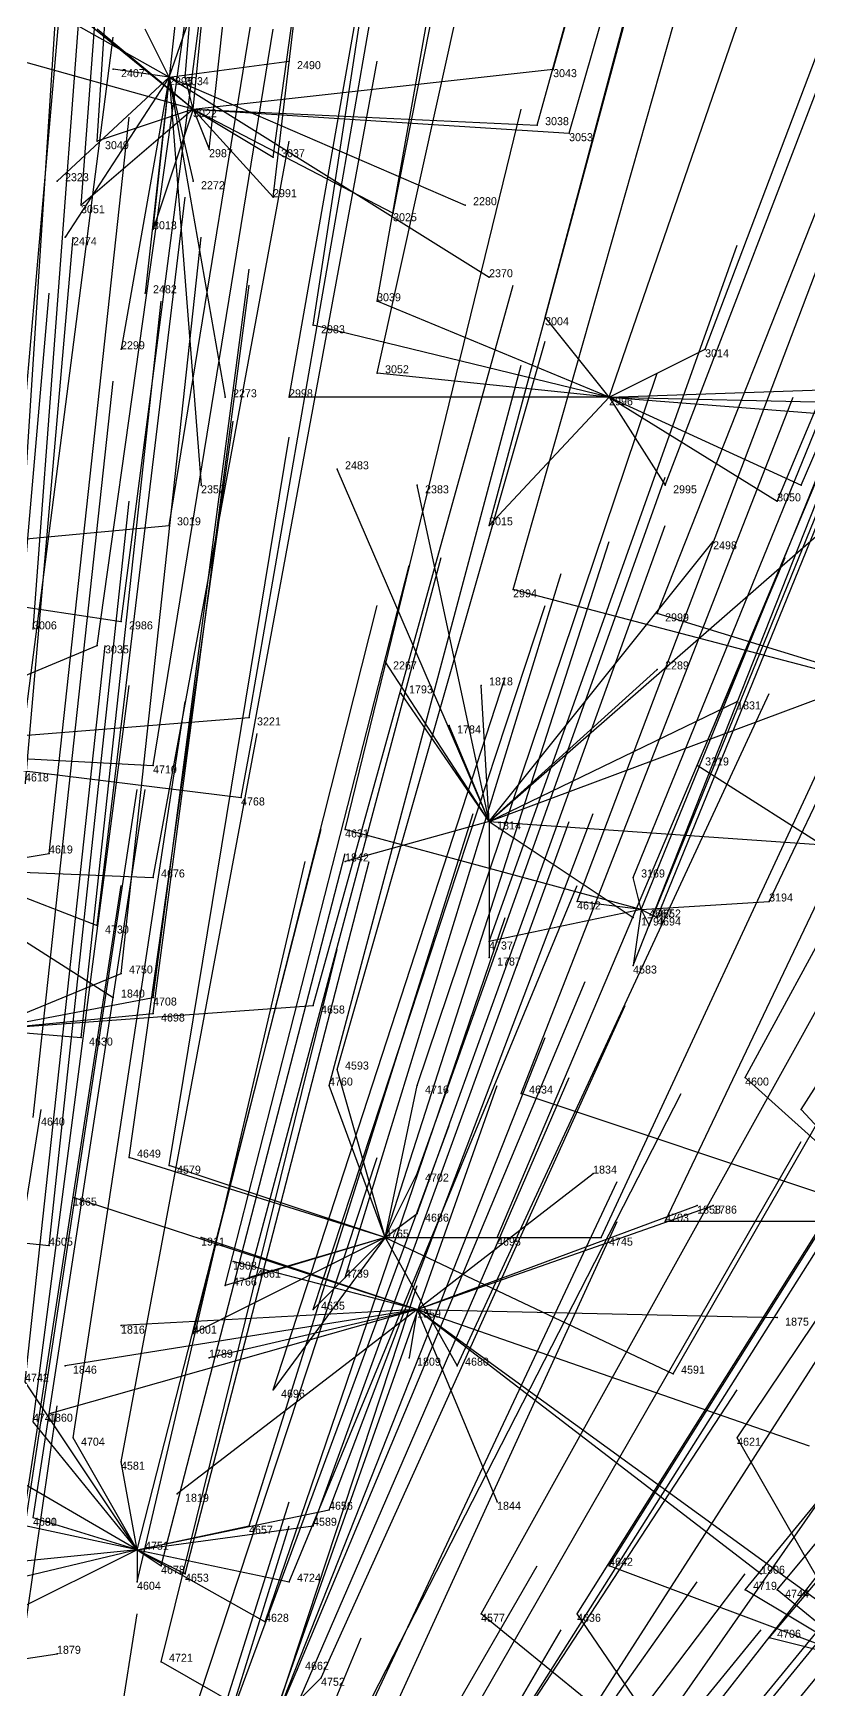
# Model space of a CAD drawing. Extents: x -0.5 to 0.59, y -0.5 to 0.58.
# Drawn here: x 0.021 to 0.118, y 0.1285 to 0.3355 of the extents above; entities that cross this region are included whole.
import ezdxf

# ---------------------------------------------------------------- set-up
doc = ezdxf.new("R2010")
doc.units = 0
for name, color, linetype in [('Facilities', 3, 'CONTINUOUS'), ('Facilities_lines', 3, 'CONTINUOUS'), ('Normals', 1, 'CONTINUOUS'), ('Source_points', 5, 'CONTINUOUS'), ('Text', 3, 'CONTINUOUS')]:
    doc.layers.add(name, color=color, linetype=linetype)

msp = doc.modelspace()

# ---------------------------------------------------------------- linework, layer by layer
at = {"layer": 'Facilities', "color": 3}
for p in [(0.038, 0.33, -1.25), (0.041, 0.326, -0.82), (0.093, 0.29, -0.761), (0.078, 0.237, -1.25), (0.097, 0.226, -0.614), (0.065, 0.185, -0.491), (0.069, 0.176, -1.25), (0.034, 0.146, -0.376)]:
    msp.add_point(p, dxfattribs=at)
at = {"layer": 'Facilities_lines', "color": 3}
for p, q in [((0.038, 0.33, -1.25), (0.046, 0.353, -1.25)), ((0.041, 0.326, -0.82), (-0.002, 0.338, -0.845)), ((0.038, 0.33, -1.25), (0.022, 0.339, -1.25)), ((0.041, 0.326, -0.82), (0.025, 0.339, -0.849)), ((0.041, 0.326, -0.82), (0.029, 0.336, -0.843)), ((0.038, 0.33, -1.25), (0.035, 0.336, -1.25)), ((0.038, 0.33, -1.25), (0.053, 0.332, -1.25)), ((0.038, 0.33, -1.25), (0.024, 0.317, -1.25)), ((0.038, 0.33, -1.25), (0.025, 0.31, -1.25)), ((0.038, 0.33, -1.25), (0.031, 0.331, -1.25)), ((0.038, 0.33, -1.25), (0.032, 0.296, -1.25)), ((0.038, 0.33, -1.25), (0.035, 0.303, -1.25)), ((0.038, 0.33, -1.25), (0.045, 0.29, -1.25)), ((0.038, 0.33, -1.25), (0.075, 0.314, -1.25)), ((0.038, 0.33, -1.25), (0.041, 0.317, -1.25)), ((0.038, 0.33, -1.25), (0.042, 0.279, -1.25)), ((0.038, 0.33, -1.25), (0.078, 0.305, -1.25)), ((0.041, 0.326, -0.82), (0.04, 0.33, -0.831)), ((0.041, 0.326, -0.82), (0.086, 0.331, -0.854)), ((0.041, 0.326, -0.82), (0.027, 0.314, -0.787)), ((0.041, 0.326, -0.82), (0.029, 0.322, -0.808)), ((0.041, 0.326, -0.82), (0.036, 0.311, -0.784)), ((0.041, 0.326, -0.82), (0.043, 0.321, -0.809)), ((0.041, 0.326, -0.82), (0.051, 0.315, -0.799)), ((0.041, 0.326, -0.82), (0.066, 0.313, -0.799)), ((0.041, 0.326, -0.82), (0.051, 0.32, -0.811)), ((0.041, 0.326, -0.82), (0.084, 0.324, -0.837)), ((0.041, 0.326, -0.82), (0.088, 0.323, -0.837)), ((0.093, 0.29, -0.761), (0.064, 0.302, -0.772)), ((0.093, 0.29, -0.761), (0.056, 0.299, -0.76)), ((0.093, 0.29, -0.761), (0.085, 0.3, -0.779)), ((0.093, 0.29, -0.761), (0.105, 0.296, -0.785)), ((0.093, 0.29, -0.761), (0.064, 0.293, -0.75)), ((0.093, 0.29, -0.761), (0.053, 0.29, -0.738)), ((0.093, 0.29, -0.761), (0.078, 0.274, -0.713)), ((0.093, 0.29, -0.761), (0.122, 0.291, -0.789)), ((0.093, 0.29, -0.761), (0.1, 0.279, -0.74)), ((0.093, 0.29, -0.761), (0.139, 0.289, -0.803)), ((0.093, 0.29, -0.761), (0.132, 0.287, -0.79)), ((0.093, 0.29, -0.761), (0.117, 0.279, -0.757)), ((0.093, 0.29, -0.761), (0.114, 0.277, -0.749)), ((0.078, 0.237, -1.25), (0.059, 0.281, -1.25)), ((0.078, 0.237, -1.25), (0.069, 0.279, -1.25)), ((0.078, 0.237, -1.25), (0.125, 0.278, -1.25)), ((-0.015, 0.269, -0.673), (0.038, 0.274, -0.692)), ((0.078, 0.237, -1.25), (0.106, 0.272, -1.25)), ((-0.015, 0.269, -0.673), (0.032, 0.262, -0.66)), ((0.138, 0.251, -0.716), (0.081, 0.266, -0.694)), ((0.138, 0.251, -0.716), (0.099, 0.263, -0.702)), ((-0.002, 0.246, -0.614), (0.029, 0.259, -0.65)), ((0.078, 0.237, -1.25), (0.065, 0.257, -1.25)), ((0.078, 0.237, -1.25), (0.099, 0.256, -1.25)), ((0.078, 0.237, -1.25), (0.129, 0.256, -1.25)), ((0.078, 0.237, -1.25), (0.067, 0.253, -1.25)), ((0.078, 0.237, -1.25), (0.077, 0.254, -1.25)), ((0.078, 0.237, -1.25), (0.109, 0.252, -1.25)), ((-0.002, 0.246, -0.614), (0.048, 0.25, -0.636)), ((0.078, 0.237, -1.25), (0.073, 0.249, -1.25)), ((-0.002, 0.246, -0.614), (0.036, 0.244, -0.616)), ((-0.002, 0.246, -0.614), (0.047, 0.24, -0.611)), ((0.137, 0.223, -0.655), (0.104, 0.244, -0.664)), ((-0.002, 0.236, -1.25), (0.031, 0.215, -1.25)), ((0.078, 0.237, -1.25), (0.06, 0.232, -1.25)), ((0.097, 0.226, -0.614), (0.06, 0.236, -0.608)), ((0.078, 0.237, -1.25), (0.078, 0.22, -1.25)), ((0.078, 0.237, -1.25), (0.096, 0.225, -1.25)), ((0.078, 0.237, -1.25), (0.121, 0.234, -1.25)), ((0.011, 0.231, -0.579), (0.023, 0.233, -0.585)), ((0.011, 0.231, -0.579), (0.036, 0.23, -0.582)), ((0.011, 0.231, -0.579), (0.029, 0.224, -0.564)), ((0.097, 0.226, -0.614), (0.096, 0.23, -0.624)), ((0.097, 0.226, -0.614), (0.078, 0.222, -0.588)), ((0.097, 0.226, -0.614), (0.089, 0.227, -0.609)), ((0.097, 0.226, -0.614), (0.096, 0.219, -0.597)), ((0.097, 0.226, -0.614), (0.113, 0.227, -0.634)), ((0.097, 0.226, -0.614), (0.099, 0.225, -0.614)), ((0.097, 0.226, -0.614), (0.098, 0.224, -0.612)), ((0.015, 0.211, -0.53), (0.032, 0.218, -0.551)), ((0.015, 0.211, -0.53), (0.036, 0.215, -0.544)), ((0.015, 0.211, -0.53), (0.056, 0.214, -0.553)), ((0.015, 0.211, -0.53), (0.036, 0.213, -0.539)), ((0.015, 0.211, -0.53), (0.027, 0.21, -0.529)), ((0.065, 0.185, -0.491), (0.059, 0.206, -0.537)), ((0.13, 0.187, -0.569), (0.11, 0.205, -0.581)), ((0.065, 0.185, -0.491), (0.058, 0.204, -0.53)), ((0.065, 0.185, -0.491), (0.069, 0.204, -0.538)), ((0.13, 0.187, -0.569), (0.082, 0.203, -0.549)), ((0.13, 0.187, -0.569), (0.117, 0.201, -0.581)), ((0.065, 0.185, -0.491), (0.033, 0.195, -0.495)), ((0.065, 0.185, -0.491), (0.038, 0.194, -0.493)), ((0.065, 0.185, -0.491), (0.069, 0.193, -0.512)), ((0.069, 0.176, -1.25), (0.091, 0.193, -1.25)), ((0.069, 0.176, -1.25), (0.026, 0.19, -1.25)), ((0.069, 0.176, -1.25), (0.106, 0.189, -1.25)), ((0.069, 0.176, -1.25), (0.104, 0.189, -1.25)), ((-0.015, 0.188, -0.471), (0.023, 0.184, -0.464)), ((0.065, 0.185, -0.491), (0.069, 0.188, -0.5)), ((0.13, 0.187, -0.569), (0.1, 0.187, -0.53)), ((0.065, 0.185, -0.491), (0.041, 0.173, -0.445)), ((0.069, 0.176, -1.25), (0.042, 0.185, -1.25)), ((0.065, 0.185, -0.491), (0.045, 0.179, -0.462)), ((0.065, 0.185, -0.491), (0.048, 0.18, -0.467)), ((0.065, 0.185, -0.491), (0.051, 0.166, -0.434)), ((0.065, 0.185, -0.491), (0.056, 0.176, -0.463)), ((0.065, 0.185, -0.491), (0.06, 0.18, -0.475)), ((0.065, 0.185, -0.491), (0.074, 0.169, -0.462)), ((0.065, 0.185, -0.491), (0.079, 0.185, -0.501)), ((0.065, 0.185, -0.491), (0.092, 0.185, -0.516)), ((0.065, 0.185, -0.491), (0.101, 0.168, -0.49)), ((0.069, 0.176, -1.25), (0.046, 0.182, -1.25)), ((0.069, 0.176, -1.25), (0.023, 0.163, -1.25)), ((0.069, 0.176, -1.25), (0.025, 0.169, -1.25)), ((0.069, 0.176, -1.25), (0.032, 0.174, -1.25)), ((0.069, 0.176, -1.25), (0.039, 0.153, -1.25)), ((0.069, 0.176, -1.25), (0.043, 0.17, -1.25)), ((0.069, 0.176, -1.25), (0.068, 0.17, -1.25)), ((0.069, 0.176, -1.25), (0.12, 0.139, -1.25)), ((0.069, 0.176, -1.25), (0.079, 0.152, -1.25)), ((0.069, 0.176, -1.25), (0.114, 0.175, -1.25)), ((0.069, 0.176, -1.25), (0.118, 0.159, -1.25)), ((0.069, 0.176, -1.25), (0.112, 0.143, -1.25)), ((0.034, 0.146, -0.376), (0.02, 0.167, -0.421)), ((0.034, 0.146, -0.376), (0.003, 0.164, -0.411)), ((0.034, 0.146, -0.376), (0.021, 0.162, -0.409)), ((0.034, 0.146, -0.376), (0.026, 0.16, -0.405)), ((0.125, 0.132, -0.455), (0.109, 0.16, -0.483)), ((0.034, 0.146, -0.376), (0.032, 0.157, -0.4)), ((0.034, 0.146, -0.376), (0.021, 0.15, -0.378)), ((0.034, 0.146, -0.376), (0.058, 0.151, -0.404)), ((0.034, 0.146, -0.376), (0.02, 0.149, -0.376)), ((0.034, 0.146, -0.376), (0.048, 0.149, -0.391)), ((0.034, 0.146, -0.376), (0.056, 0.149, -0.398)), ((0.034, 0.146, -0.376), (0.004, 0.143, -0.357)), ((0.034, 0.146, -0.376), (0.009, 0.14, -0.35)), ((0.034, 0.146, -0.376), (0.018, 0.138, -0.347)), ((0.034, 0.146, -0.376), (0.04, 0.143, -0.37)), ((0.034, 0.146, -0.376), (0.037, 0.144, -0.371)), ((0.034, 0.146, -0.376), (0.053, 0.142, -0.38)), ((0.034, 0.146, -0.376), (0.034, 0.142, -0.364)), ((0.034, 0.146, -0.376), (0.05, 0.137, -0.365)), ((0.125, 0.132, -0.455), (0.093, 0.144, -0.429)), ((0.125, 0.132, -0.455), (0.11, 0.141, -0.449)), ((0.125, 0.132, -0.455), (0.114, 0.141, -0.453)), ((0.104, 0.116, -0.389), (0.077, 0.138, -0.394)), ((0.104, 0.116, -0.389), (0.089, 0.138, -0.41)), ((0.125, 0.132, -0.455), (0.113, 0.135, -0.441)), ((-0.035, 0.124, -1.25), (0.024, 0.133, -1.25)), ((0.051, 0.124, -0.337), (0.037, 0.132, -0.343)), ((0.051, 0.124, -0.337), (0.054, 0.131, -0.356)), ((0.051, 0.124, -0.337), (0.057, 0.13, -0.354))]:
    msp.add_line(p, q, dxfattribs=at)
at = {"layer": 'Normals', "color": 1}
for p, q in [((0.04, 0.33, -0.831), (0.048, 0.422, -0.792)), ((0.086, 0.331, -0.854), (0.111, 0.42, -0.817)), ((0.041, 0.326, -0.82), (0.05, 0.417, -0.782)), ((0.029, 0.322, -0.808), (0.035, 0.414, -0.77)), ((0.043, 0.321, -0.809), (0.053, 0.412, -0.77)), ((0.051, 0.32, -0.811), (0.064, 0.412, -0.773)), ((0.084, 0.324, -0.837), (0.109, 0.414, -0.801)), ((0.088, 0.323, -0.837), (0.114, 0.413, -0.801)), ((0.027, 0.314, -0.787), (0.034, 0.406, -0.749)), ((0.051, 0.315, -0.799), (0.062, 0.407, -0.76)), ((0.066, 0.313, -0.799), (0.084, 0.404, -0.762)), ((0.036, 0.311, -0.784), (0.046, 0.403, -0.746)), ((0.064, 0.302, -0.772), (0.08, 0.392, -0.732)), ((0.056, 0.299, -0.76), (0.07, 0.39, -0.722)), ((0.085, 0.3, -0.779), (0.109, 0.39, -0.743)), ((0.064, 0.293, -0.75), (0.084, 0.383, -0.712)), ((0.105, 0.296, -0.785), (0.138, 0.383, -0.748)), ((0.053, 0.29, -0.738), (0.069, 0.381, -0.7)), ((0.093, 0.29, -0.761), (0.123, 0.377, -0.723)), ((0.038, 0.274, -0.692), (0.053, 0.366, -0.655)), ((0.1, 0.279, -0.74), (0.133, 0.365, -0.702)), ((0.117, 0.279, -0.757), (0.154, 0.365, -0.72)), ((0.078, 0.274, -0.713), (0.102, 0.363, -0.674)), ((0.114, 0.277, -0.749), (0.15, 0.363, -0.713)), ((0.021, 0.261, -0.655), (0.028, 0.354, -0.619)), ((0.032, 0.262, -0.66), (0.044, 0.354, -0.623)), ((0.081, 0.266, -0.694), (0.106, 0.354, -0.656)), ((0.029, 0.259, -0.65), (0.042, 0.351, -0.614)), ((0.099, 0.263, -0.702), (0.133, 0.349, -0.664)), ((0.017, 0.254, -0.636), (0.025, 0.346, -0.599)), ((0.048, 0.25, -0.636), (0.064, 0.342, -0.6)), ((0.018, 0.247, -0.62), (0.024, 0.34, -0.583)), ((0.036, 0.244, -0.616), (0.051, 0.336, -0.58)), ((0.019, 0.242, -0.608), (0.031, 0.335, -0.572)), ((0.047, 0.24, -0.611), (0.064, 0.332, -0.576)), ((0.053, 0.332, -1.25), (0.053, 0.332, -1.15)), ((0.031, 0.331, -1.25), (0.031, 0.331, -1.15)), ((0.038, 0.33, -1.25), (0.038, 0.33, -1.15)), ((0.104, 0.244, -0.664), (0.14, 0.33, -0.627)), ((0.06, 0.236, -0.608), (0.082, 0.326, -0.572)), ((0.023, 0.233, -0.585), (0.033, 0.325, -0.548)), ((0.036, 0.23, -0.582), (0.053, 0.322, -0.546)), ((0.024, 0.317, -1.25), (0.024, 0.317, -1.15)), ((0.041, 0.317, -1.25), (0.041, 0.317, -1.15)), ((0.029, 0.224, -0.564), (0.04, 0.315, -0.526)), ((0.096, 0.23, -0.624), (0.131, 0.316, -0.587)), ((0.075, 0.314, -1.25), (0.075, 0.314, -1.15)), ((0.089, 0.227, -0.609), (0.122, 0.314, -0.572)), ((0.097, 0.226, -0.614), (0.132, 0.312, -0.577)), ((0.099, 0.225, -0.614), (0.134, 0.311, -0.577)), ((0.113, 0.227, -0.634), (0.153, 0.311, -0.597)), ((0.018, 0.218, -0.546), (0.026, 0.31, -0.508)), ((0.025, 0.31, -1.25), (0.025, 0.31, -1.15)), ((0.032, 0.218, -0.551), (0.042, 0.31, -0.512)), ((0.078, 0.222, -0.588), (0.109, 0.309, -0.55)), ((0.098, 0.224, -0.612), (0.133, 0.31, -0.575)), ((0.036, 0.215, -0.544), (0.048, 0.306, -0.505)), ((0.078, 0.305, -1.25), (0.078, 0.305, -1.15)), ((0.096, 0.219, -0.597), (0.13, 0.305, -0.56)), ((0.015, 0.211, -0.53), (0.023, 0.303, -0.491)), ((0.035, 0.303, -1.25), (0.035, 0.303, -1.15)), ((0.036, 0.213, -0.539), (0.048, 0.304, -0.5)), ((0.056, 0.214, -0.553), (0.081, 0.304, -0.517)), ((0.027, 0.21, -0.529), (0.037, 0.302, -0.49)), ((0.059, 0.206, -0.537), (0.085, 0.297, -0.502)), ((0.032, 0.296, -1.25), (0.032, 0.296, -1.15)), ((0.058, 0.204, -0.53), (0.082, 0.294, -0.494)), ((0.021, 0.2, -0.502), (0.031, 0.292, -0.465)), ((0.069, 0.204, -0.538), (0.099, 0.293, -0.503)), ((0.045, 0.29, -1.25), (0.045, 0.29, -1.15)), ((0.082, 0.203, -0.549), (0.116, 0.29, -0.512)), ((0.033, 0.195, -0.495), (0.046, 0.287, -0.457)), ((0.11, 0.205, -0.581), (0.154, 0.286, -0.542)), ((0.038, 0.194, -0.493), (0.053, 0.285, -0.455)), ((0.059, 0.281, -1.25), (0.059, 0.281, -1.15)), ((0.069, 0.193, -0.512), (0.1, 0.28, -0.475)), ((0.042, 0.279, -1.25), (0.042, 0.279, -1.15)), ((0.069, 0.279, -1.25), (0.069, 0.279, -1.15)), ((0.117, 0.201, -0.581), (0.166, 0.278, -0.541)), ((0.023, 0.184, -0.464), (0.033, 0.277, -0.427)), ((0.069, 0.188, -0.5), (0.1, 0.274, -0.46)), ((0.065, 0.185, -0.491), (0.093, 0.272, -0.45)), ((0.106, 0.272, -1.25), (0.106, 0.272, -1.15)), ((0.048, 0.18, -0.467), (0.072, 0.27, -0.429)), ((0.079, 0.185, -0.501), (0.115, 0.27, -0.464)), ((0.1, 0.187, -0.53), (0.14, 0.271, -0.493)), ((0.045, 0.179, -0.462), (0.068, 0.269, -0.425)), ((0.06, 0.18, -0.475), (0.087, 0.268, -0.436)), ((0.092, 0.185, -0.516), (0.131, 0.269, -0.478)), ((0.041, 0.173, -0.445), (0.064, 0.264, -0.41)), ((0.056, 0.176, -0.463), (0.085, 0.264, -0.424)), ((0.02, 0.167, -0.421), (0.03, 0.259, -0.383)), ((0.065, 0.257, -1.25), (0.065, 0.257, -1.15)), ((0.051, 0.166, -0.434), (0.08, 0.255, -0.399)), ((0.099, 0.256, -1.25), (0.099, 0.256, -1.15)), ((0.021, 0.162, -0.409), (0.033, 0.254, -0.372)), ((0.067, 0.253, -1.25), (0.067, 0.253, -1.15)), ((0.074, 0.169, -0.462), (0.113, 0.253, -0.424)), ((0.077, 0.254, -1.25), (0.077, 0.254, -1.15)), ((0.026, 0.16, -0.405), (0.04, 0.252, -0.368)), ((0.109, 0.252, -1.25), (0.109, 0.252, -1.15)), ((0.073, 0.249, -1.25), (0.073, 0.249, -1.15)), ((0.032, 0.157, -0.4), (0.049, 0.248, -0.362)), ((0.101, 0.168, -0.49), (0.147, 0.248, -0.452)), ((0.02, 0.149, -0.376), (0.034, 0.241, -0.338)), ((0.021, 0.15, -0.378), (0.035, 0.241, -0.34)), ((0.034, 0.146, -0.376), (0.057, 0.236, -0.339)), ((0.048, 0.149, -0.391), (0.076, 0.238, -0.354)), ((0.056, 0.149, -0.398), (0.088, 0.237, -0.363)), ((0.058, 0.151, -0.404), (0.091, 0.238, -0.368)), ((0.078, 0.237, -1.25), (0.078, 0.237, -1.15)), ((0.109, 0.16, -0.483), (0.16, 0.236, -0.444)), ((0.034, 0.142, -0.364), (0.055, 0.232, -0.326)), ((0.037, 0.144, -0.371), (0.06, 0.233, -0.333)), ((0.04, 0.143, -0.37), (0.063, 0.232, -0.332)), ((0.06, 0.232, -1.25), (0.06, 0.232, -1.15)), ((0.018, 0.138, -0.347), (0.032, 0.229, -0.308)), ((0.053, 0.142, -0.38), (0.089, 0.229, -0.344)), ((0.05, 0.137, -0.365), (0.08, 0.225, -0.328)), ((0.096, 0.225, -1.25), (0.096, 0.225, -1.15)), ((0.093, 0.144, -0.429), (0.142, 0.222, -0.391)), ((0.037, 0.132, -0.343), (0.059, 0.221, -0.302)), ((0.078, 0.22, -1.25), (0.078, 0.22, -1.15)), ((0.077, 0.138, -0.394), (0.122, 0.219, -0.358)), ((0.054, 0.131, -0.356), (0.09, 0.217, -0.318)), ((0.089, 0.138, -0.41), (0.138, 0.216, -0.372)), ((0.031, 0.215, -1.25), (0.031, 0.215, -1.15)), ((0.057, 0.13, -0.354), (0.095, 0.214, -0.316)), ((0.11, 0.141, -0.449), (0.169, 0.213, -0.41)), ((0.114, 0.141, -0.453), (0.173, 0.212, -0.415)), ((0.051, 0.124, -0.337), (0.085, 0.21, -0.296)), ((0.052, 0.122, -0.331), (0.088, 0.205, -0.289)), ((0.113, 0.135, -0.441), (0.173, 0.206, -0.403)), ((0.049, 0.119, -0.321), (0.079, 0.204, -0.279)), ((0.06, 0.121, -0.339), (0.102, 0.203, -0.298)), ((0.008, 0.113, -0.283), (0.022, 0.201, -0.238)), ((0.089, 0.123, -0.38), (0.139, 0.201, -0.343)), ((0.042, 0.115, -0.305), (0.073, 0.199, -0.262)), ((0.071, 0.117, -0.342), (0.117, 0.197, -0.304)), ((0.036, 0.11, -0.289), (0.064, 0.195, -0.245)), ((0.075, 0.114, -0.342), (0.125, 0.193, -0.305)), ((0.091, 0.193, -1.25), (0.091, 0.193, -1.15)), ((0.055, 0.109, -0.306), (0.094, 0.192, -0.264)), ((0.026, 0.19, -1.25), (0.026, 0.19, -1.15)), ((0.092, 0.113, -0.363), (0.145, 0.189, -0.326)), ((0.104, 0.189, -1.25), (0.104, 0.189, -1.15)), ((0.106, 0.189, -1.25), (0.106, 0.189, -1.15)), ((0.056, 0.104, -0.296), (0.094, 0.187, -0.255)), ((0.104, 0.116, -0.389), (0.162, 0.187, -0.349)), ((0.042, 0.185, -1.25), (0.042, 0.185, -1.15)), ((0.046, 0.182, -1.25), (0.046, 0.182, -1.15)), ((0.04, 0.091, -0.249), (0.069, 0.179, -0.211)), ((0.069, 0.176, -1.25), (0.069, 0.176, -1.15)), ((0.032, 0.174, -1.25), (0.032, 0.174, -1.15)), ((0.114, 0.175, -1.25), (0.114, 0.175, -1.15)), ((0.043, 0.17, -1.25), (0.043, 0.17, -1.15)), ((0.068, 0.17, -1.25), (0.068, 0.17, -1.15)), ((0.025, 0.169, -1.25), (0.025, 0.169, -1.15)), ((0.058, 0.088, -0.264), (0.109, 0.166, -0.227)), ((0.011, 0.073, -0.184), (0.024, 0.164, -0.145)), ((0.023, 0.163, -1.25), (0.023, 0.163, -1.15)), ((0.079, 0.087, -0.294), (0.138, 0.159, -0.257)), ((0.082, 0.085, -0.294), (0.141, 0.157, -0.258)), ((0.026, 0.066, -0.177), (0.053, 0.152, -0.133)), ((0.039, 0.153, -1.25), (0.039, 0.153, -1.15)), ((0.07, 0.08, -0.265), (0.127, 0.153, -0.228)), ((0.079, 0.152, -1.25), (0.079, 0.152, -1.15)), ((0.026, 0.062, -0.168), (0.053, 0.149, -0.126)), ((0.039, 0.066, -0.19), (0.084, 0.144, -0.148)), ((0.054, 0.069, -0.22), (0.11, 0.143, -0.181)), ((0.112, 0.143, -1.25), (0.112, 0.143, -1.15)), ((0.051, 0.067, -0.21), (0.104, 0.142, -0.17)), ((0.02, 0.049, -0.132), (0.034, 0.138, -0.089)), ((0.028, 0.053, -0.15), (0.062, 0.135, -0.103)), ((0.042, 0.059, -0.181), (0.087, 0.136, -0.136)), ((0.054, 0.065, -0.211), (0.112, 0.136, -0.172)), ((0.024, 0.133, -1.25), (0.024, 0.133, -1.15))]:
    msp.add_line(p, q, dxfattribs=at)
at = {"layer": 'Source_points', "color": 5}
for p in [(0.053, 0.332, -1.25), (0.031, 0.331, -1.25), (0.04, 0.33, -0.831), (0.086, 0.331, -0.854), (0.084, 0.324, -0.837), (0.088, 0.323, -0.837), (0.029, 0.322, -0.808), (0.043, 0.321, -0.809), (0.051, 0.32, -0.811), (0.024, 0.317, -1.25), (0.041, 0.317, -1.25), (0.051, 0.315, -0.799), (0.027, 0.314, -0.787), (0.066, 0.313, -0.799), (0.075, 0.314, -1.25), (0.036, 0.311, -0.784), (0.025, 0.31, -1.25), (0.078, 0.305, -1.25), (0.035, 0.303, -1.25), (0.064, 0.302, -0.772), (0.056, 0.299, -0.76), (0.085, 0.3, -0.779), (0.032, 0.296, -1.25), (0.105, 0.296, -0.785), (0.064, 0.293, -0.75), (0.045, 0.29, -1.25), (0.053, 0.29, -0.738), (0.059, 0.281, -1.25), (0.042, 0.279, -1.25), (0.069, 0.279, -1.25), (0.1, 0.279, -0.74), (0.117, 0.279, -0.757), (0.114, 0.277, -0.749), (0.038, 0.274, -0.692), (0.078, 0.274, -0.713), (0.106, 0.272, -1.25), (0.081, 0.266, -0.694), (0.099, 0.263, -0.702), (0.032, 0.262, -0.66), (0.029, 0.259, -0.65), (0.065, 0.257, -1.25), (0.099, 0.256, -1.25), (0.067, 0.253, -1.25), (0.077, 0.254, -1.25), (0.109, 0.252, -1.25), (0.048, 0.25, -0.636), (0.073, 0.249, -1.25), (0.036, 0.244, -0.616), (0.104, 0.244, -0.664), (0.047, 0.24, -0.611), (0.06, 0.236, -0.608), (0.023, 0.233, -0.585), (0.06, 0.232, -1.25), (0.036, 0.23, -0.582), (0.096, 0.23, -0.624), (0.089, 0.227, -0.609), (0.113, 0.227, -0.634), (0.029, 0.224, -0.564), (0.096, 0.225, -1.25), (0.098, 0.224, -0.612), (0.099, 0.225, -0.614), (0.078, 0.222, -0.588), (0.078, 0.22, -1.25), (0.032, 0.218, -0.551), (0.096, 0.219, -0.597), (0.031, 0.215, -1.25), (0.036, 0.215, -0.544), (0.056, 0.214, -0.553), (0.036, 0.213, -0.539), (0.027, 0.21, -0.529), (0.059, 0.206, -0.537), (0.11, 0.205, -0.581), (0.058, 0.204, -0.53), (0.069, 0.204, -0.538), (0.082, 0.203, -0.549), (0.117, 0.201, -0.581), (0.033, 0.195, -0.495), (0.038, 0.194, -0.493), (0.069, 0.193, -0.512), (0.091, 0.193, -1.25), (0.026, 0.19, -1.25), (0.104, 0.189, -1.25), (0.106, 0.189, -1.25), (0.069, 0.188, -0.5), (0.1, 0.187, -0.53), (0.042, 0.185, -1.25), (0.079, 0.185, -0.501), (0.092, 0.185, -0.516), (0.023, 0.184, -0.464), (0.046, 0.182, -1.25), (0.045, 0.179, -0.462), (0.048, 0.18, -0.467), (0.06, 0.18, -0.475), (0.056, 0.176, -0.463), (0.032, 0.174, -1.25), (0.114, 0.175, -1.25), (0.041, 0.173, -0.445), (0.043, 0.17, -1.25), (0.068, 0.17, -1.25), (0.025, 0.169, -1.25), (0.074, 0.169, -0.462), (0.101, 0.168, -0.49), (0.051, 0.166, -0.434), (0.023, 0.163, -1.25), (0.026, 0.16, -0.405), (0.109, 0.16, -0.483), (0.032, 0.157, -0.4), (0.039, 0.153, -1.25), (0.079, 0.152, -1.25), (0.058, 0.151, -0.404), (0.048, 0.149, -0.391), (0.056, 0.149, -0.398), (0.037, 0.144, -0.371), (0.04, 0.143, -0.37), (0.093, 0.144, -0.429), (0.112, 0.143, -1.25), (0.034, 0.142, -0.364), (0.053, 0.142, -0.38), (0.11, 0.141, -0.449), (0.114, 0.141, -0.453), (0.05, 0.137, -0.365), (0.077, 0.138, -0.394), (0.089, 0.138, -0.41), (0.113, 0.135, -0.441), (0.024, 0.133, -1.25), (0.037, 0.132, -0.343), (0.054, 0.131, -0.356), (0.057, 0.13, -0.354)]:
    msp.add_point(p, dxfattribs=at)

# ---------------------------------------------------------------- texts
at = {"layer": 'Text', "color": 3}
for s, p in [('2490', (0.054, 0.331, -1.25)), ('2407', (0.032, 0.33, -1.25)), ('2295', (0.038, 0.329, -1.25)), ('3034', (0.04, 0.329, -0.831)), ('3043', (0.086, 0.33, -0.854)), ('3022', (0.041, 0.325, -0.82)), ('3038', (0.085, 0.324, -0.837)), ('3053', (0.088, 0.322, -0.837)), ('3049', (0.03, 0.321, -0.808)), ('2987', (0.043, 0.32, -0.809)), ('3037', (0.052, 0.32, -0.811)), ('2323', (0.025, 0.317, -1.25)), ('2272', (0.042, 0.316, -1.25)), ('2991', (0.051, 0.315, -0.799)), ('2280', (0.076, 0.314, -1.25)), ('3051', (0.027, 0.313, -0.787)), ('3025', (0.066, 0.312, -0.799)), ('3013', (0.036, 0.311, -0.784)), ('2474', (0.026, 0.309, -1.25)), ('2370', (0.078, 0.305, -1.25)), ('2482', (0.036, 0.303, -1.25)), ('3039', (0.064, 0.302, -0.772)), ('2983', (0.057, 0.298, -0.76)), ('3004', (0.085, 0.299, -0.779)), ('2299', (0.032, 0.296, -1.25)), ('3052', (0.065, 0.293, -0.75)), ('3014', (0.105, 0.295, -0.785)), ('2273', (0.046, 0.29, -1.25)), ('2998', (0.053, 0.29, -0.738)), ('2996', (0.093, 0.289, -0.761)), ('2483', (0.06, 0.281, -1.25)), ('2352', (0.042, 0.278, -1.25)), ('2383', (0.07, 0.278, -1.25)), ('2995', (0.101, 0.278, -0.74)), ('3050', (0.114, 0.277, -0.749)), ('3019', (0.039, 0.274, -0.692)), ('3015', (0.078, 0.274, -0.713)), ('2498', (0.106, 0.271, -1.25)), ('2994', (0.081, 0.265, -0.694)), ('2999', (0.1, 0.262, -0.702)), ('3006', (0.021, 0.261, -0.655)), ('2986', (0.033, 0.261, -0.66)), ('3035', (0.03, 0.258, -0.65)), ('2267', (0.066, 0.256, -1.25)), ('2289', (0.1, 0.256, -1.25)), ('1818', (0.078, 0.254, -1.25)), ('1793', (0.068, 0.253, -1.25)), ('1831', (0.109, 0.251, -1.25)), ('3221', (0.049, 0.249, -0.636)), ('1784', (0.074, 0.248, -1.25)), ('3219', (0.105, 0.244, -0.664)), ('4618', (0.02, 0.242, -0.608)), ('4710', (0.036, 0.243, -0.616)), ('4768', (0.047, 0.239, -0.611)), ('4631', (0.06, 0.235, -0.608)), ('1814', (0.079, 0.236, -1.25)), ('4619', (0.023, 0.233, -0.585)), ('1842', (0.06, 0.232, -1.25)), ('4676', (0.037, 0.23, -0.582)), ('3169', (0.097, 0.23, -0.624)), ('3194', (0.113, 0.227, -0.634)), ('4612', (0.089, 0.226, -0.609)), ('4667', (0.098, 0.225, -0.614)), ('4652', (0.099, 0.225, -0.614)), ('4730', (0.03, 0.223, -0.564)), ('1791', (0.097, 0.224, -1.25)), ('4694', (0.099, 0.224, -0.612)), ('4737', (0.078, 0.221, -0.588)), ('1787', (0.079, 0.219, -1.25)), ('4750', (0.033, 0.218, -0.551)), ('4583', (0.096, 0.218, -0.597)), ('1840', (0.032, 0.215, -1.25)), ('4708', (0.036, 0.214, -0.544)), ('4658', (0.057, 0.213, -0.553)), ('4698', (0.037, 0.212, -0.539)), ('4630', (0.028, 0.209, -0.529)), ('4593', (0.06, 0.206, -0.537)), ('4760', (0.058, 0.204, -0.53)), ('4600', (0.11, 0.204, -0.581)), ('4716', (0.07, 0.203, -0.538)), ('4634', (0.083, 0.203, -0.549)), ('4640', (0.022, 0.199, -0.502)), ('4649', (0.034, 0.195, -0.495)), ('4579', (0.039, 0.193, -0.493)), ('4702', (0.07, 0.192, -0.512)), ('1834', (0.091, 0.193, -1.25)), ('1865', (0.026, 0.189, -1.25)), ('1858', (0.104, 0.188, -1.25)), ('1786', (0.106, 0.188, -1.25)), ('4686', (0.07, 0.187, -0.5)), ('4703', (0.1, 0.187, -0.53)), ('4605', (0.023, 0.184, -0.464)), ('1911', (0.042, 0.184, -1.25)), ('4765', (0.065, 0.185, -0.491)), ('4695', (0.079, 0.184, -0.501)), ('4745', (0.093, 0.184, -0.516)), ('1908', (0.046, 0.181, -1.25)), ('4661', (0.049, 0.18, -0.467)), ('4739', (0.06, 0.18, -0.475)), ('4766', (0.046, 0.179, -0.462)), ('4635', (0.057, 0.176, -0.463)), ('1859', (0.069, 0.175, -1.25)), ('1816', (0.032, 0.173, -1.25)), ('4601', (0.041, 0.173, -0.445)), ('1875', (0.115, 0.174, -1.25)), ('1789', (0.043, 0.17, -1.25)), ('1809', (0.069, 0.169, -1.25)), ('4680', (0.075, 0.169, -0.462)), ('4742', (0.02, 0.167, -0.421)), ('1846', (0.026, 0.168, -1.25)), ('4591', (0.102, 0.168, -0.49)), ('4696', (0.052, 0.165, -0.434)), ('4741', (0.021, 0.162, -0.409)), ('1860', (0.023, 0.162, -1.25)), ('4704', (0.027, 0.159, -0.405)), ('4621', (0.109, 0.159, -0.483)), ('4581', (0.032, 0.156, -0.4)), ('1819', (0.04, 0.152, -1.25)), ('4656', (0.058, 0.151, -0.404)), ('1844', (0.079, 0.151, -1.25)), ('4681', (0.021, 0.149, -0.378)), ('4690', (0.021, 0.149, -0.376)), ('4589', (0.056, 0.149, -0.398)), ('4751', (0.035, 0.146, -0.376)), ('4657', (0.048, 0.148, -0.391)), ('4642', (0.093, 0.144, -0.429)), ('4678', (0.037, 0.143, -0.371)), ('4653', (0.04, 0.142, -0.37)), ('4724', (0.054, 0.142, -0.38)), ('1906', (0.112, 0.143, -1.25)), ('4604', (0.034, 0.141, -0.364)), ('4719', (0.111, 0.141, -0.449)), ('4744', (0.115, 0.14, -0.453)), ('4628', (0.05, 0.137, -0.365)), ('4577', (0.077, 0.137, -0.394)), ('4636', (0.089, 0.137, -0.41)), ('4706', (0.114, 0.135, -0.441)), ('1879', (0.024, 0.133, -1.25)), ('4721', (0.038, 0.132, -0.343)), ('4662', (0.055, 0.131, -0.356)), ('4752', (0.057, 0.129, -0.354))]:
    msp.add_text(s, height=0.001, dxfattribs=at).set_placement(p)

doc.saveas('drawing.dxf')
